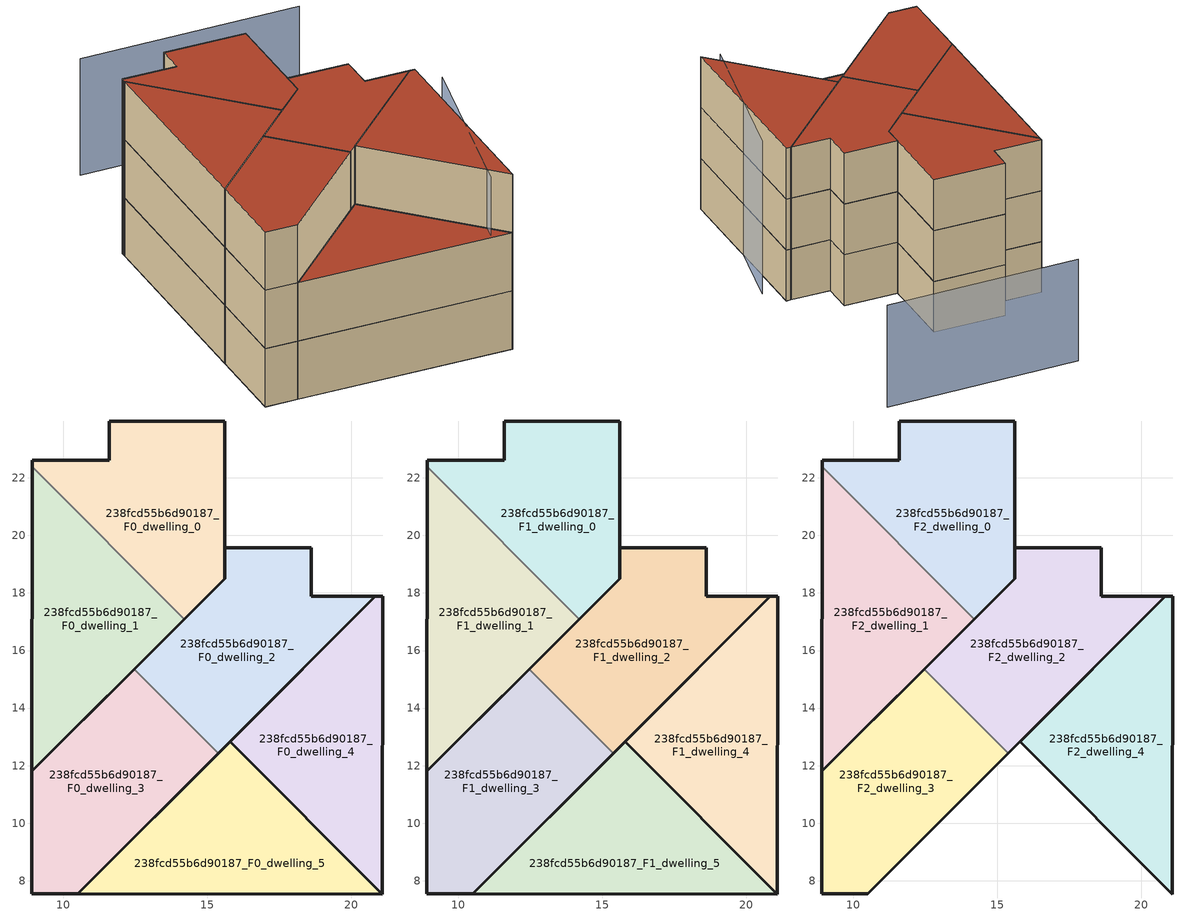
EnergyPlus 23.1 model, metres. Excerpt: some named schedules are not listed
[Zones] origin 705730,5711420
238fcd55b6d90187_F0_dwelling_0
 floor ground (EU_floor_Construction): 15.61,18.49 15.61,23.97 11.59,23.97 11.59,22.6 8.92,22.61 8.92,22.38 14.21,17.09 z0
 wall outside (EU_wall_Construction): 8.92,22.38 8.92,22.61 11.59,22.6 11.59,23.97 15.61,23.97 15.61,18.49 14.21,17.09 z0:3
 wall to 238fcd55b6d90187_F0_dwelling_1 (EU_wall_Construction): 14.21,17.09 8.92,22.38 z0:3
238fcd55b6d90187_F0_dwelling_1
 floor ground (EU_floor_Construction): 14.21,17.09 8.92,22.38 8.91,11.8 z0
 wall outside (EU_wall_Construction): 14.21,17.09 8.91,11.8 8.92,22.38 z0:3
238fcd55b6d90187_F0_dwelling_2
 floor ground (EU_floor_Construction): 20.84,17.88 18.62,17.88 18.62,19.57 15.61,19.57 15.61,18.49 12.46,15.35 15.39,12.43 z0
 wall outside (EU_wall_Construction): 12.46,15.35 15.61,18.49 15.61,19.57 18.62,19.57 18.62,17.88 20.84,17.88 15.39,12.43 z0:3
 wall to 238fcd55b6d90187_F0_dwelling_3 (EU_wall_Construction): 15.39,12.43 12.46,15.35 z0:3
238fcd55b6d90187_F0_dwelling_3
 floor ground (EU_floor_Construction): 15.39,12.43 12.46,15.35 8.91,11.8 8.91,7.55 10.5,7.55 z0
 wall outside (EU_wall_Construction): 15.39,12.43 10.5,7.55 8.91,7.55 8.91,11.8 12.46,15.35 z0:3
238fcd55b6d90187_F0_dwelling_4
 floor ground (EU_floor_Construction): 21.09,7.54 21.09,17.88 20.84,17.88 15.8,12.84 z0
 wall outside (EU_wall_Construction): 15.8,12.84 20.84,17.88 21.09,17.88 21.09,7.54 15.8,12.84 z0:3
238fcd55b6d90187_F0_dwelling_5
 floor ground (EU_floor_Construction): 21.09,7.54 15.8,12.84 10.5,7.55 z0
 wall outside (EU_wall_Construction): 10.5,7.55 15.8,12.84 21.09,7.54 10.5,7.55 z0:3
238fcd55b6d90187_F1_dwelling_0
 floor to 238fcd55b6d90187_F0_dwelling_0 (EU_floor_Construction): 15.61,18.49 15.61,23.97 11.59,23.97 11.59,22.6 8.92,22.61 8.92,22.38 14.21,17.09 z3
 wall outside (EU_wall_Construction): 8.92,22.38 8.92,22.61 11.59,22.6 11.59,23.97 15.61,23.97 15.61,18.49 14.21,17.09 z3:6
 wall to 238fcd55b6d90187_F1_dwelling_1 (EU_wall_Construction): 14.21,17.09 8.92,22.38 z3:6
238fcd55b6d90187_F1_dwelling_1
 floor to 238fcd55b6d90187_F0_dwelling_1 (EU_floor_Construction): 14.21,17.09 8.92,22.38 8.91,11.8 z3
 wall outside (EU_wall_Construction): 14.21,17.09 8.91,11.8 8.92,22.38 z3:6
238fcd55b6d90187_F1_dwelling_2
 floor to 238fcd55b6d90187_F0_dwelling_2 (EU_floor_Construction): 20.84,17.88 18.62,17.88 18.62,19.57 15.61,19.57 15.61,18.49 12.46,15.35 15.39,12.43 z3
 wall outside (EU_wall_Construction): 12.46,15.35 15.61,18.49 15.61,19.57 18.62,19.57 18.62,17.88 20.84,17.88 15.39,12.43 z3:6
 wall to 238fcd55b6d90187_F1_dwelling_3 (EU_wall_Construction): 15.39,12.43 12.46,15.35 z3:6
238fcd55b6d90187_F1_dwelling_3
 floor to 238fcd55b6d90187_F0_dwelling_3 (EU_floor_Construction): 15.39,12.43 12.46,15.35 8.91,11.8 8.91,7.55 10.5,7.55 z3
 wall outside (EU_wall_Construction): 15.39,12.43 10.5,7.55 8.91,7.55 8.91,11.8 12.46,15.35 z3:6
238fcd55b6d90187_F1_dwelling_4
 floor to 238fcd55b6d90187_F0_dwelling_4 (EU_floor_Construction): 21.09,7.54 21.09,17.88 20.84,17.88 15.8,12.84 z3
 wall outside (EU_wall_Construction): 15.8,12.84 20.84,17.88 21.09,17.88 21.09,7.54 15.8,12.84 z3:6
238fcd55b6d90187_F1_dwelling_5
 floor to 238fcd55b6d90187_F0_dwelling_5 (EU_floor_Construction): 21.09,7.54 15.8,12.84 10.5,7.55 z3
 wall outside (EU_wall_Construction): 10.5,7.55 15.8,12.84 21.09,7.54 10.5,7.55 z3:6
 roof outside (EU_roof_Construction): 15.8,12.84 21.09,7.54 10.5,7.55 z6
238fcd55b6d90187_F2_dwelling_0
 floor to 238fcd55b6d90187_F1_dwelling_0 (EU_floor_Construction): 15.61,18.49 15.61,23.97 11.59,23.97 11.59,22.6 8.92,22.61 8.92,22.38 14.21,17.09 z6
 wall outside (EU_wall_Construction): 8.92,22.38 8.92,22.61 11.59,22.6 11.59,23.97 15.61,23.97 15.61,18.49 14.21,17.09 z6:9
 wall to 238fcd55b6d90187_F2_dwelling_1 (EU_wall_Construction): 14.21,17.09 8.92,22.38 z6:9
 roof outside (EU_roof_Construction): 15.61,23.97 15.61,18.49 14.21,17.09 8.92,22.38 8.92,22.61 11.59,22.6 11.59,23.97 z9
238fcd55b6d90187_F2_dwelling_1
 floor to 238fcd55b6d90187_F1_dwelling_1 (EU_floor_Construction): 14.21,17.09 8.92,22.38 8.91,11.8 z6
 wall outside (EU_wall_Construction): 14.21,17.09 8.91,11.8 8.92,22.38 z6:9
 roof outside (EU_roof_Construction): 8.92,22.38 14.21,17.09 8.91,11.8 z9
238fcd55b6d90187_F2_dwelling_2
 floor to 238fcd55b6d90187_F1_dwelling_2 (EU_floor_Construction): 20.84,17.88 18.62,17.88 18.62,19.57 15.61,19.57 15.61,18.49 12.46,15.35 15.39,12.43 z6
 wall outside (EU_wall_Construction): 12.46,15.35 15.61,18.49 15.61,19.57 18.62,19.57 18.62,17.88 20.84,17.88 15.39,12.43 z6:9
 wall to 238fcd55b6d90187_F2_dwelling_3 (EU_wall_Construction): 15.39,12.43 12.46,15.35 z6:9
 roof outside (EU_roof_Construction): 20.84,17.88 15.39,12.43 12.46,15.35 15.61,18.49 15.61,19.57 18.62,19.57 18.62,17.88 z9
238fcd55b6d90187_F2_dwelling_3
 floor to 238fcd55b6d90187_F1_dwelling_3 (EU_floor_Construction): 15.39,12.43 12.46,15.35 8.91,11.8 8.91,7.55 10.5,7.55 z6
 wall outside (EU_wall_Construction): 15.39,12.43 10.5,7.55 8.91,7.55 8.91,11.8 12.46,15.35 z6:9
 roof outside (EU_roof_Construction): 12.46,15.35 15.39,12.43 10.5,7.55 8.91,7.55 8.91,11.8 z9
238fcd55b6d90187_F2_dwelling_4
 floor to 238fcd55b6d90187_F1_dwelling_4 (EU_floor_Construction): 21.09,7.54 21.09,17.88 20.84,17.88 15.8,12.84 z6
 wall outside (EU_wall_Construction): 15.8,12.84 20.84,17.88 21.09,17.88 21.09,7.54 15.8,12.84 z6:9
 roof outside (EU_roof_Construction): 21.09,17.88 21.09,7.54 15.8,12.84 20.84,17.88 z9
shading: 20.08,7.75 21.9,16.69 z0:9; 21,29.84 10.16,29.72 z0:6
[Building]
EU S2 Campaign: North Axis=0; Terrain=City; Solar Distribution=FullExterior
[Site:Location]
London: Latitude=51.5; Longitude=-0.5; Time Zone=0; Elevation=25
[SizingPeriod:WeatherFileDays]
AnnualSizingPeriod: Begin Month=1; Begin Day of Month=1; End Month=12; End Day of Month=31; Day of Week for Start Day=Monday; Use Weather File Daylight Saving Period=No; Use Weather File Rain and Snow Indicators=No
[MATERIAL]
EU_InternalMass_Material: Roughness=MediumRough; Thickness=0.1; Conductivity=1; Density=1800; Specific Heat=900; Thermal Absorptance=0.9; Solar Absorptance=0.7; Visible Absorptance=0.7
[MATERIAL:NOMASS] Roughness=MediumRough; Thermal Absorptance=0.9; Solar Absorptance=0.7; Visible Absorptance=0.7
Name | Thermal Resistance
EU_wall_NoMass | 1.04674
EU_roof_NoMass | 4.32442
EU_floor_NoMass | 2.04616
[CONSTRUCTION]
EU_wall_Construction: EU_wall_NoMass
EU_roof_Construction: EU_roof_NoMass
EU_floor_Construction: EU_floor_NoMass
EU_InternalMass_Construction: EU_InternalMass_Material
[ZONE] Type=1; Multiplier=1; Ceiling Height=autocalculate; Floor Area=autocalculate; Part of Total Floor Area=Yes
Name | Volume
238fcd55b6d90187_F0_dwelling_0; 238fcd55b6d90187_F1_dwelling_0; 238fcd55b6d90187_F2_dwelling_0 | 82.3103
238fcd55b6d90187_F0_dwelling_1; 238fcd55b6d90187_F1_dwelling_1; 238fcd55b6d90187_F2_dwelling_1 | 84.0381
238fcd55b6d90187_F0_dwelling_2; 238fcd55b6d90187_F1_dwelling_2; 238fcd55b6d90187_F2_dwelling_2 | 85.7798
238fcd55b6d90187_F0_dwelling_3; 238fcd55b6d90187_F1_dwelling_3; 238fcd55b6d90187_F2_dwelling_3 | 84.0542
238fcd55b6d90187_F0_dwelling_4; 238fcd55b6d90187_F1_dwelling_4; 238fcd55b6d90187_F2_dwelling_4 | 84.0146
238fcd55b6d90187_F0_dwelling_5; 238fcd55b6d90187_F1_dwelling_5 | 84.0315
[INTERNALMASS] Construction=EU_InternalMass_Construction
Name | Zone or ZoneList | Surface Area
238fcd55b6d90187_F0_dwelling_0_EU_InternalMass | 238fcd55b6d90187_F0_dwelling_0 | 27.4344
238fcd55b6d90187_F0_dwelling_1_EU_InternalMass | 238fcd55b6d90187_F0_dwelling_1 | 28.0149
238fcd55b6d90187_F0_dwelling_2_EU_InternalMass | 238fcd55b6d90187_F0_dwelling_2 | 28.5933
238fcd55b6d90187_F0_dwelling_3_EU_InternalMass | 238fcd55b6d90187_F0_dwelling_3 | 28.0172
238fcd55b6d90187_F0_dwelling_4_EU_InternalMass | 238fcd55b6d90187_F0_dwelling_4 | 28.0147
238fcd55b6d90187_F0_dwelling_5_EU_InternalMass | 238fcd55b6d90187_F0_dwelling_5 | 28.0103
238fcd55b6d90187_F1_dwelling_0_EU_InternalMass | 238fcd55b6d90187_F1_dwelling_0 | 27.4344
238fcd55b6d90187_F1_dwelling_1_EU_InternalMass | 238fcd55b6d90187_F1_dwelling_1 | 28.0149
238fcd55b6d90187_F1_dwelling_2_EU_InternalMass | 238fcd55b6d90187_F1_dwelling_2 | 28.5933
238fcd55b6d90187_F1_dwelling_3_EU_InternalMass | 238fcd55b6d90187_F1_dwelling_3 | 28.0172
238fcd55b6d90187_F1_dwelling_4_EU_InternalMass | 238fcd55b6d90187_F1_dwelling_4 | 28.0147
238fcd55b6d90187_F1_dwelling_5_EU_InternalMass | 238fcd55b6d90187_F1_dwelling_5 | 28.0103
238fcd55b6d90187_F2_dwelling_0_EU_InternalMass | 238fcd55b6d90187_F2_dwelling_0 | 33.6121
238fcd55b6d90187_F2_dwelling_1_EU_InternalMass | 238fcd55b6d90187_F2_dwelling_1 | 33.6219
238fcd55b6d90187_F2_dwelling_2_EU_InternalMass | 238fcd55b6d90187_F2_dwelling_2 | 33.6154
238fcd55b6d90187_F2_dwelling_3_EU_InternalMass | 238fcd55b6d90187_F2_dwelling_3 | 33.6107
238fcd55b6d90187_F2_dwelling_4_EU_InternalMass | 238fcd55b6d90187_F2_dwelling_4 | 33.6159
[OTHEREQUIPMENT] Fuel Type=Electricity; Design Level Calculation Method=Watts/Area; Power per Zone Floor Area=1; Fraction Latent=0; Fraction Radiant=0; Fraction Lost=0; Carbon Dioxide Generation Rate=0; EndUse Subcategory=EU_Step8_InternalGains
Name | Zone or ZoneList or Space or SpaceList | Schedule
EU_Step8_InternalGain_238fcd55b6d90187_F0_dwelling_0_f000 | 238fcd55b6d90187_F0_dwelling_0 | EU_Step8_GainSchedule_238fcd55b6d90187_F0_dwelling_0_f000
EU_Step8_InternalGain_238fcd55b6d90187_F0_dwelling_1_f000 | 238fcd55b6d90187_F0_dwelling_1 | EU_Step8_GainSchedule_238fcd55b6d90187_F0_dwelling_1_f000
EU_Step8_InternalGain_238fcd55b6d90187_F0_dwelling_2_f000 | 238fcd55b6d90187_F0_dwelling_2 | EU_Step8_GainSchedule_238fcd55b6d90187_F0_dwelling_2_f000
EU_Step8_InternalGain_238fcd55b6d90187_F0_dwelling_3_f000 | 238fcd55b6d90187_F0_dwelling_3 | EU_Step8_GainSchedule_238fcd55b6d90187_F0_dwelling_3_f000
EU_Step8_InternalGain_238fcd55b6d90187_F0_dwelling_4_f000 | 238fcd55b6d90187_F0_dwelling_4 | EU_Step8_GainSchedule_238fcd55b6d90187_F0_dwelling_4_f000
EU_Step8_InternalGain_238fcd55b6d90187_F0_dwelling_5_f000 | 238fcd55b6d90187_F0_dwelling_5 | EU_Step8_GainSchedule_238fcd55b6d90187_F0_dwelling_5_f000
EU_Step8_InternalGain_238fcd55b6d90187_F1_dwelling_0_f000 | 238fcd55b6d90187_F1_dwelling_0 | EU_Step8_GainSchedule_238fcd55b6d90187_F1_dwelling_0_f000
EU_Step8_InternalGain_238fcd55b6d90187_F1_dwelling_1_f000 | 238fcd55b6d90187_F1_dwelling_1 | EU_Step8_GainSchedule_238fcd55b6d90187_F1_dwelling_1_f000
EU_Step8_InternalGain_238fcd55b6d90187_F1_dwelling_2_f000 | 238fcd55b6d90187_F1_dwelling_2 | EU_Step8_GainSchedule_238fcd55b6d90187_F1_dwelling_2_f000
EU_Step8_InternalGain_238fcd55b6d90187_F1_dwelling_3_f000 | 238fcd55b6d90187_F1_dwelling_3 | EU_Step8_GainSchedule_238fcd55b6d90187_F1_dwelling_3_f000
EU_Step8_InternalGain_238fcd55b6d90187_F1_dwelling_4_f000 | 238fcd55b6d90187_F1_dwelling_4 | EU_Step8_GainSchedule_238fcd55b6d90187_F1_dwelling_4_f000
EU_Step8_InternalGain_238fcd55b6d90187_F1_dwelling_5_f000 | 238fcd55b6d90187_F1_dwelling_5 | EU_Step8_GainSchedule_238fcd55b6d90187_F1_dwelling_5_f000
EU_Step8_InternalGain_238fcd55b6d90187_F2_dwelling_0_f000 | 238fcd55b6d90187_F2_dwelling_0 | EU_Step8_GainSchedule_238fcd55b6d90187_F2_dwelling_0_f000
EU_Step8_InternalGain_238fcd55b6d90187_F2_dwelling_1_f000 | 238fcd55b6d90187_F2_dwelling_1 | EU_Step8_GainSchedule_238fcd55b6d90187_F2_dwelling_1_f000
EU_Step8_InternalGain_238fcd55b6d90187_F2_dwelling_2_f000 | 238fcd55b6d90187_F2_dwelling_2 | EU_Step8_GainSchedule_238fcd55b6d90187_F2_dwelling_2_f000
EU_Step8_InternalGain_238fcd55b6d90187_F2_dwelling_3_f000 | 238fcd55b6d90187_F2_dwelling_3 | EU_Step8_GainSchedule_238fcd55b6d90187_F2_dwelling_3_f000
EU_Step8_InternalGain_238fcd55b6d90187_F2_dwelling_4_f000 | 238fcd55b6d90187_F2_dwelling_4 | EU_Step8_GainSchedule_238fcd55b6d90187_F2_dwelling_4_f000
[ZONEVENTILATION:DESIGNFLOWRATE] Schedule=EU_AlwaysOn; Design Flow Rate Calculation Method=AirChanges/Hour; Air Changes per Hour=0.488719; Ventilation Type=Natural; Fan Pressure Rise=0; Fan Total Efficiency=1; Constant Term Coefficient=1; Temperature Term Coefficient=0; Velocity Term Coefficient=0; Velocity Squared Term Coefficient=0; Minimum Indoor Temperature=-100; Maximum Indoor Temperature=100; Delta Temperature=-100; Minimum Outdoor Temperature=-100; Maximum Outdoor Temperature=100; Maximum Wind Speed=40
Name | Zone or ZoneList or Space or SpaceList
EU_ConstantAir_238fcd55b6d90187_F0_dwelling_0 | 238fcd55b6d90187_F0_dwelling_0
EU_ConstantAir_238fcd55b6d90187_F0_dwelling_1 | 238fcd55b6d90187_F0_dwelling_1
EU_ConstantAir_238fcd55b6d90187_F0_dwelling_2 | 238fcd55b6d90187_F0_dwelling_2
EU_ConstantAir_238fcd55b6d90187_F0_dwelling_3 | 238fcd55b6d90187_F0_dwelling_3
EU_ConstantAir_238fcd55b6d90187_F0_dwelling_4 | 238fcd55b6d90187_F0_dwelling_4
EU_ConstantAir_238fcd55b6d90187_F0_dwelling_5 | 238fcd55b6d90187_F0_dwelling_5
EU_ConstantAir_238fcd55b6d90187_F1_dwelling_0 | 238fcd55b6d90187_F1_dwelling_0
EU_ConstantAir_238fcd55b6d90187_F1_dwelling_1 | 238fcd55b6d90187_F1_dwelling_1
EU_ConstantAir_238fcd55b6d90187_F1_dwelling_2 | 238fcd55b6d90187_F1_dwelling_2
EU_ConstantAir_238fcd55b6d90187_F1_dwelling_3 | 238fcd55b6d90187_F1_dwelling_3
EU_ConstantAir_238fcd55b6d90187_F1_dwelling_4 | 238fcd55b6d90187_F1_dwelling_4
EU_ConstantAir_238fcd55b6d90187_F1_dwelling_5 | 238fcd55b6d90187_F1_dwelling_5
EU_ConstantAir_238fcd55b6d90187_F2_dwelling_0 | 238fcd55b6d90187_F2_dwelling_0
EU_ConstantAir_238fcd55b6d90187_F2_dwelling_1 | 238fcd55b6d90187_F2_dwelling_1
EU_ConstantAir_238fcd55b6d90187_F2_dwelling_2 | 238fcd55b6d90187_F2_dwelling_2
EU_ConstantAir_238fcd55b6d90187_F2_dwelling_3 | 238fcd55b6d90187_F2_dwelling_3
EU_ConstantAir_238fcd55b6d90187_F2_dwelling_4 | 238fcd55b6d90187_F2_dwelling_4
[HVACTEMPLATE:THERMOSTAT] Constant Heating Setpoint=20; Constant Cooling Setpoint=50
EU_HeatOnly_238fcd55b6d90187_F0_dwelling_0; EU_HeatOnly_238fcd55b6d90187_F0_dwelling_1; EU_HeatOnly_238fcd55b6d90187_F0_dwelling_2; EU_HeatOnly_238fcd55b6d90187_F0_dwelling_3; EU_HeatOnly_238fcd55b6d90187_F0_dwelling_4; EU_HeatOnly_238fcd55b6d90187_F0_dwelling_5; EU_HeatOnly_238fcd55b6d90187_F1_dwelling_0; EU_HeatOnly_238fcd55b6d90187_F1_dwelling_1; EU_HeatOnly_238fcd55b6d90187_F1_dwelling_2; EU_HeatOnly_238fcd55b6d90187_F1_dwelling_3; EU_HeatOnly_238fcd55b6d90187_F1_dwelling_4; EU_HeatOnly_238fcd55b6d90187_F1_dwelling_5; EU_HeatOnly_238fcd55b6d90187_F2_dwelling_0; EU_HeatOnly_238fcd55b6d90187_F2_dwelling_1; EU_HeatOnly_238fcd55b6d90187_F2_dwelling_2; EU_HeatOnly_238fcd55b6d90187_F2_dwelling_3; EU_HeatOnly_238fcd55b6d90187_F2_dwelling_4
[HVACTEMPLATE:ZONE:IDEALLOADSAIRSYSTEM] System Availability Schedule=EU_AlwaysOn; Maximum Heating Supply Air Temperature=50; Minimum Cooling Supply Air Temperature=13; Maximum Heating Supply Air Humidity Ratio=0.0156; Minimum Cooling Supply Air Humidity Ratio=0.0077; Heating Limit=NoLimit; Cooling Limit=NoLimit; Heating Availability Schedule=EU_AlwaysOn; Cooling Availability Schedule=EU_CoolingOff; Dehumidification Control Type=ConstantSensibleHeatRatio; Cooling Sensible Heat Ratio=0.7; Dehumidification Setpoint=60; Humidification Control Type=None; Humidification Setpoint=30; Outdoor Air Method=None; Outdoor Air Flow Rate per Person=0.00944; Outdoor Air Flow Rate per Zone Floor Area=0; Outdoor Air Flow Rate per Zone=0; Demand Controlled Ventilation Type=None; Outdoor Air Economizer Type=NoEconomizer; Heat Recovery Type=None; Sensible Heat Recovery Effectiveness=0.7; Latent Heat Recovery Effectiveness=0.65
Name | Template Thermostat
238fcd55b6d90187_F0_dwelling_0 | EU_HeatOnly_238fcd55b6d90187_F0_dwelling_0
238fcd55b6d90187_F0_dwelling_1 | EU_HeatOnly_238fcd55b6d90187_F0_dwelling_1
238fcd55b6d90187_F0_dwelling_2 | EU_HeatOnly_238fcd55b6d90187_F0_dwelling_2
238fcd55b6d90187_F0_dwelling_3 | EU_HeatOnly_238fcd55b6d90187_F0_dwelling_3
238fcd55b6d90187_F0_dwelling_4 | EU_HeatOnly_238fcd55b6d90187_F0_dwelling_4
238fcd55b6d90187_F0_dwelling_5 | EU_HeatOnly_238fcd55b6d90187_F0_dwelling_5
238fcd55b6d90187_F1_dwelling_0 | EU_HeatOnly_238fcd55b6d90187_F1_dwelling_0
238fcd55b6d90187_F1_dwelling_1 | EU_HeatOnly_238fcd55b6d90187_F1_dwelling_1
238fcd55b6d90187_F1_dwelling_2 | EU_HeatOnly_238fcd55b6d90187_F1_dwelling_2
238fcd55b6d90187_F1_dwelling_3 | EU_HeatOnly_238fcd55b6d90187_F1_dwelling_3
238fcd55b6d90187_F1_dwelling_4 | EU_HeatOnly_238fcd55b6d90187_F1_dwelling_4
238fcd55b6d90187_F1_dwelling_5 | EU_HeatOnly_238fcd55b6d90187_F1_dwelling_5
238fcd55b6d90187_F2_dwelling_0 | EU_HeatOnly_238fcd55b6d90187_F2_dwelling_0
238fcd55b6d90187_F2_dwelling_1 | EU_HeatOnly_238fcd55b6d90187_F2_dwelling_1
238fcd55b6d90187_F2_dwelling_2 | EU_HeatOnly_238fcd55b6d90187_F2_dwelling_2
238fcd55b6d90187_F2_dwelling_3 | EU_HeatOnly_238fcd55b6d90187_F2_dwelling_3
238fcd55b6d90187_F2_dwelling_4 | EU_HeatOnly_238fcd55b6d90187_F2_dwelling_4
[SIZING:ZONE] Zone Cooling Design Supply Air Temperature Input Method=SupplyAirTemperature; Zone Cooling Design Supply Air Temperature=13; Zone Heating Design Supply Air Temperature Input Method=SupplyAirTemperature; Zone Heating Design Supply Air Temperature=50; Zone Cooling Design Supply Air Humidity Ratio=0.008; Zone Heating Design Supply Air Humidity Ratio=0.008; Cooling Design Air Flow Method=DesignDay; Cooling Design Air Flow Rate=0; Cooling Minimum Air Flow per Zone Floor Area=0.000762; Cooling Minimum Air Flow=0; Cooling Minimum Air Flow Fraction=0.2; Heating Design Air Flow Method=DesignDay; Heating Design Air Flow Rate=0; Heating Maximum Air Flow per Zone Floor Area=0.002032; Heating Maximum Air Flow=0.141576; Heating Maximum Air Flow Fraction=0.3; Account for Dedicated Outdoor Air System=No; Dedicated Outdoor Air System Control Strategy=NeutralSupplyAir; Dedicated Outdoor Air Low Setpoint Temperature for Design=autosize; Dedicated Outdoor Air High Setpoint Temperature for Design=autosize; Zone Load Sizing Method=Sensible Load Only No Latent Load; Zone Latent Cooling Design Supply Air Humidity Ratio Input Method=HumidityRatioDifference; Zone Cooling Design Supply Air Humidity Ratio Difference=0.005; Zone Latent Heating Design Supply Air Humidity Ratio Input Method=HumidityRatioDifference; Zone Humidification Design Supply Air Humidity Ratio Difference=0.005
238fcd55b6d90187_F0_dwelling_0; 238fcd55b6d90187_F0_dwelling_1; 238fcd55b6d90187_F0_dwelling_2; 238fcd55b6d90187_F0_dwelling_3; 238fcd55b6d90187_F0_dwelling_4; 238fcd55b6d90187_F0_dwelling_5; 238fcd55b6d90187_F1_dwelling_0; 238fcd55b6d90187_F1_dwelling_1; 238fcd55b6d90187_F1_dwelling_2; 238fcd55b6d90187_F1_dwelling_3; 238fcd55b6d90187_F1_dwelling_4; 238fcd55b6d90187_F1_dwelling_5; 238fcd55b6d90187_F2_dwelling_0; 238fcd55b6d90187_F2_dwelling_1; 238fcd55b6d90187_F2_dwelling_2; 238fcd55b6d90187_F2_dwelling_3; 238fcd55b6d90187_F2_dwelling_4
[SCHEDULE:FILE] Column Number=1; Rows to Skip at Top=0; Number of Hours of Data=8760; Column Separator=Comma; Interpolate to Timestep=No; Minutes per Item=60; Adjust Schedule for Daylight Savings=Yes
Name | File
EU_Step8_GainSchedule_238fcd55b6d90187_F0_dwelling_0_f000 | ../../schedules/238fcd55b6d90187/238fcd55b6d90187_F0_dwelling_0_f000_gain.csv
EU_Step8_GainSchedule_238fcd55b6d90187_F0_dwelling_1_f000 | ../../schedules/238fcd55b6d90187/238fcd55b6d90187_F0_dwelling_1_f000_gain.csv
